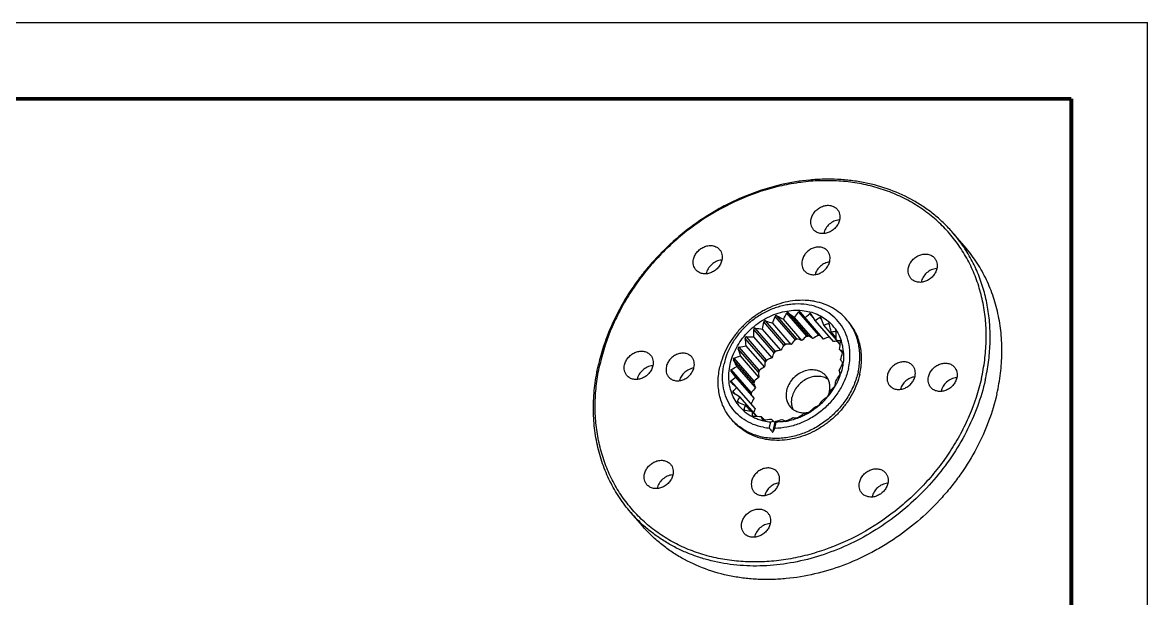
# Model space of a CAD drawing. Header units: millimetres. Extents: x 0 to 149, y 0 to 105.
# Drawn here: x 74.6 to 148.5, y 67.2 to 105 of the extents above; entities that cross this region are included whole.
import ezdxf

# ---------------------------------------------------------------- set-up
doc = ezdxf.new("R2010")
doc.units = ezdxf.units.MM
doc.header["$LTSCALE"] = 8.1675
doc.layers.get('0').update_dxf_attribs({"linetype": 'CONTINUOUS'})
doc.layers.add('02___PRT_ALL_AXES', color=7, linetype='CONTINUOUS')
doc.layers.add('7_ALL_FEATURES', color=7, linetype='CONTINUOUS')

msp = doc.modelspace()

# ---------------------------------------------------------------- linework, layer by layer
at = {"color": 7, "linetype": 'Continuous'}
for p in [(0, 105), (148.5, 0)]:
    msp.add_line(p, (148.5, 105), dxfattribs=at)
at = {"color": 7, "linetype": 'Continuous', "const_width": 0.25}
for points in [[(143.5, 100), (5, 100)], [(143.5, 5), (143.5, 100)]]:
    msp.add_lwpolyline(points, dxfattribs=at)
at = {"layer": '02___PRT_ALL_AXES', "color": 7, "linetype": 'Continuous'}
for p, q in [((136.4927, 90.3198), (135.7228, 91.2076)), ((115.3384, 71.976), (114.5685, 72.8638))]:
    msp.add_line(p, q, dxfattribs=at)
for centre, radius, start, end in [((128.3479, 91.0735), 0.9879, 93.990994, 95.761468), ((128.1936, 90.9515), 0.9768, 167.127806, 167.537705), ((120.6259, 88.4338), 0.9879, 93.990994, 95.761468), ((134.7366, 87.8783), 0.9879, 93.990994, 95.761468), ((120.4716, 88.3118), 0.9768, 167.127806, 167.537705), ((134.5823, 87.7563), 0.9768, 167.127806, 167.537705), ((116.0939, 81.5055), 0.9879, 93.990994, 95.761468), ((115.9396, 81.3835), 0.9768, 167.127806, 167.537705), ((136.0495, 80.7199), 0.9879, 93.990994, 95.761468), ((126.1778, 81.0827), 1.474, 347.125291, 350.188138), ((135.8952, 80.5978), 0.9768, 167.127806, 167.537705), ((125.9318, 80.9759), 1.5716, 279.963393, 280.168834), ((125.9275, 80.999), 1.5951, 280.173067, 283.211485), ((117.4068, 74.347), 0.9879, 93.990994, 95.761468), ((131.5175, 73.7915), 0.9879, 93.990994, 95.761468), ((117.2525, 74.225), 0.9768, 167.127806, 167.537705), ((131.3632, 73.6695), 0.9768, 167.127806, 167.537705), ((123.7955, 71.1518), 0.9879, 93.990994, 95.761468), ((123.6412, 71.0298), 0.9768, 167.127806, 167.537705)]:
    msp.add_arc(centre, radius, start, end, dxfattribs=at)
for points, start_tangent, end_tangent in [([(126.4188, 92.1177), (126.5168, 92.3788), (126.6827, 92.6155), (126.9031, 92.8086), (127.1598, 92.9423), (127.4319, 93.0056), (127.6973, 92.9934), (127.8205, 92.959), (127.9341, 92.9066), (128.0357, 92.8373), (128.1231, 92.7524)], (0.2227758, 0.9748697), (0.6549954, -0.7556329)), ([(128.1231, 92.7524), (128.2227, 92.6025), (128.2833, 92.4292), (128.3021, 92.2404), (128.2783, 92.0445)], (0.6549954, -0.7556329), (-0.2227758, -0.9748697)), ([(126.574, 91.4098), (126.4744, 91.5597), (126.4138, 91.7329), (126.395, 91.9218), (126.4188, 92.1177)], (-0.6549954, 0.7556329), (0.2227758, 0.9748697)), ([(128.2783, 92.0445), (128.1803, 91.7834), (128.0144, 91.5467), (127.7941, 91.3536), (127.5374, 91.2199), (127.2652, 91.1566), (126.9999, 91.1688), (126.8766, 91.2032), (126.763, 91.2556), (126.6615, 91.3249), (126.574, 91.4098)], (-0.2227758, -0.9748697), (-0.6549954, 0.7556329)), ([(128.2488, 92.0564), (127.9117, 91.9647), (127.6074, 91.768), (127.3741, 91.4912), (127.2414, 91.1691)], (-0.9949518, -0.1003541), (-0.2227758, -0.9748697)), ([(118.6968, 89.478), (118.7947, 89.7391), (118.9607, 89.9758), (119.181, 90.1689), (119.4377, 90.3026), (119.7099, 90.3659), (119.9752, 90.3536), (120.0985, 90.3193), (120.212, 90.2669), (120.3136, 90.1976), (120.4011, 90.1127)], (0.2227758, 0.9748697), (0.6549954, -0.7556329)), ([(127.4834, 90.0195), (127.3981, 90.1022), (127.299, 90.1699), (127.1882, 90.221), (127.068, 90.2545), (126.8091, 90.2664), (126.5436, 90.2047), (126.2931, 90.0743), (126.0782, 89.8859), (125.9163, 89.6549), (125.8207, 89.4002)], (-0.6549954, 0.7556329), (-0.2227758, -0.9748697)), ([(118.852, 88.7701), (118.7523, 88.92), (118.6918, 89.0932), (118.673, 89.2821), (118.6968, 89.478)], (-0.6549954, 0.7556329), (0.2227758, 0.9748697)), ([(120.5563, 89.4048), (120.4583, 89.1437), (120.2923, 88.907), (120.072, 88.7139), (119.8153, 88.5802), (119.5432, 88.5169), (119.2778, 88.5291), (119.1545, 88.5635), (119.041, 88.6159), (118.9394, 88.6852), (118.852, 88.7701)], (-0.2227758, -0.9748697), (-0.6549954, 0.7556329)), ([(120.5267, 89.4167), (120.1897, 89.325), (119.8853, 89.1283), (119.6521, 88.8515), (119.5193, 88.5294)], (-0.9949518, -0.1003541), (-0.2227758, -0.9748697)), ([(120.4011, 90.1127), (120.5007, 89.9628), (120.5613, 89.7895), (120.5801, 89.6007), (120.5563, 89.4048)], (0.6549954, -0.7556329), (-0.2227758, -0.9748697)), ([(125.8207, 89.4002), (125.7975, 89.2091), (125.8158, 89.0248), (125.8749, 88.8558), (125.9721, 88.7095)], (-0.2227758, -0.9748697), (0.6549954, -0.7556329)), ([(127.6348, 89.3288), (127.6581, 89.5199), (127.6397, 89.7042), (127.5806, 89.8731), (127.4834, 90.0195)], (0.2227758, 0.9748697), (-0.6549954, 0.7556329)), ([(132.8075, 88.9225), (132.9055, 89.1836), (133.0714, 89.4203), (133.2917, 89.6134), (133.5485, 89.747), (133.8206, 89.8104), (134.0859, 89.7981), (134.2092, 89.7638), (134.3228, 89.7114), (134.4243, 89.6421), (134.5118, 89.5572)], (0.2227758, 0.9748697), (0.6549954, -0.7556329)), ([(134.5118, 89.5572), (134.6114, 89.4072), (134.672, 89.234), (134.6908, 89.0452), (134.667, 88.8493)], (0.6549954, -0.7556329), (-0.2227758, -0.9748697)), ([(125.9721, 88.7095), (126.0574, 88.6268), (126.1565, 88.5591), (126.2673, 88.508), (126.3876, 88.4745), (126.6465, 88.4626), (126.912, 88.5243), (127.1624, 88.6547), (127.3774, 88.8431), (127.5393, 89.0741), (127.6348, 89.3288)], (0.6549954, -0.7556329), (0.2227758, 0.9748697)), ([(132.9627, 88.2145), (132.8631, 88.3645), (132.8025, 88.5377), (132.7837, 88.7266), (132.8075, 88.9225)], (-0.6549954, 0.7556329), (0.2227758, 0.9748697)), ([(134.667, 88.8493), (134.569, 88.5882), (134.4031, 88.3514), (134.1827, 88.1583), (133.926, 88.0247), (133.6539, 87.9614), (133.3886, 87.9736), (133.2653, 88.008), (133.1517, 88.0604), (133.0501, 88.1297), (132.9627, 88.2145)], (-0.2227758, -0.9748697), (-0.6549954, 0.7556329)), ([(134.6374, 88.8612), (134.3004, 88.7694), (133.9961, 88.5727), (133.7628, 88.296), (133.6301, 87.9739)], (-0.9949518, -0.1003541), (-0.2227758, -0.9748697)), ([(129.6077, 81.9417), (129.7239, 82.8978), (129.7039, 83.3654), (129.632, 83.8191), (129.509, 84.2537), (129.3362, 84.6644), (129.1157, 85.0466), (128.8498, 85.396)], (0.2227758, 0.9748697), (-0.6551483, 0.7555003)), ([(114.1648, 82.5497), (114.2628, 82.8107), (114.4287, 83.0475), (114.649, 83.2406), (114.9057, 83.3742), (115.1779, 83.4375), (115.4432, 83.4253), (115.5665, 83.391), (115.6801, 83.3386), (115.7816, 83.2692), (115.8691, 83.1844)], (0.2227758, 0.9748697), (0.6549954, -0.7556329)), ([(115.8691, 83.1844), (115.9687, 83.0344), (116.0293, 82.8612), (116.0481, 82.6723), (116.0243, 82.4765)], (0.6549954, -0.7556329), (-0.2227758, -0.9748697)), ([(118.5714, 83.0609), (118.4861, 83.1437), (118.387, 83.2113), (118.2762, 83.2624), (118.1559, 83.2959), (117.8971, 83.3079), (117.6316, 83.2461), (117.3811, 83.1157), (117.1662, 82.9273), (117.0043, 82.6964), (116.9087, 82.4416)], (-0.6549954, 0.7556329), (-0.2227758, -0.9748697)), ([(118.7228, 82.3702), (118.746, 82.5613), (118.7277, 82.7456), (118.6686, 82.9146), (118.5714, 83.0609)], (0.2227758, 0.9748697), (-0.6549954, 0.7556329)), ([(133.0846, 82.4895), (132.9993, 82.5723), (132.9002, 82.6399), (132.7894, 82.6911), (132.6691, 82.7246), (132.4102, 82.7365), (132.1447, 82.6747), (131.8943, 82.5443), (131.6793, 82.356), (131.5174, 82.125), (131.4218, 81.8703)], (-0.6549954, 0.7556329), (-0.2227758, -0.9748697)), ([(114.32, 81.8417), (114.2204, 81.9917), (114.1598, 82.1649), (114.141, 82.3538), (114.1648, 82.5497)], (-0.6549954, 0.7556329), (0.2227758, 0.9748697)), ([(116.0243, 82.4765), (115.9263, 82.2154), (115.7604, 81.9786), (115.54, 81.7855), (115.2833, 81.6519), (115.0112, 81.5886), (114.7458, 81.6008), (114.6226, 81.6351), (114.509, 81.6875), (114.4074, 81.7569), (114.32, 81.8417)], (-0.2227758, -0.9748697), (-0.6549954, 0.7556329)), ([(115.9947, 82.4884), (115.6577, 82.3966), (115.3534, 82.1999), (115.1201, 81.9231), (114.9874, 81.6011)], (-0.9949518, -0.1003541), (-0.2227758, -0.9748697)), ([(116.9087, 82.4416), (116.8855, 82.2505), (116.9038, 82.0663), (116.9629, 81.8973), (117.0601, 81.751)], (-0.2227758, -0.9748697), (0.6549954, -0.7556329)), ([(117.0601, 81.751), (117.1454, 81.6682), (117.2445, 81.6005), (117.3553, 81.5494), (117.4756, 81.5159), (117.7344, 81.504), (117.9999, 81.5658), (118.2504, 81.6961), (118.4653, 81.8845), (118.6272, 82.1155), (118.7228, 82.3702)], (0.6549954, -0.7556329), (0.2227758, 0.9748697)), ([(127.3797, 81.8253), (127.2474, 81.9535), (127.0938, 82.0583), (126.922, 82.1374), (126.7356, 82.1893), (126.5384, 82.2128), (126.3344, 82.2076), (125.923, 82.1118), (125.5349, 81.9097), (125.2018, 81.6177), (124.951, 81.2597), (124.8028, 80.865)], (-0.6552272, 0.7554319), (-0.2227758, -0.9748697)), ([(133.236, 81.7989), (133.2592, 81.99), (133.2409, 82.1742), (133.1818, 82.3432), (133.0846, 82.4895)], (0.2227758, 0.9748697), (-0.6549954, 0.7556329)), ([(134.1204, 81.764), (134.2184, 82.0251), (134.3843, 82.2619), (134.6046, 82.455), (134.8613, 82.5886), (135.1335, 82.6519), (135.3988, 82.6397), (135.5221, 82.6053), (135.6357, 82.5529), (135.7372, 82.4836), (135.8247, 82.3988)], (0.2227758, 0.9748697), (0.6549954, -0.7556329)), ([(135.8247, 82.3988), (135.9243, 82.2488), (135.9849, 82.0756), (136.0037, 81.8867), (135.9799, 81.6908)], (0.6549954, -0.7556329), (-0.2227758, -0.9748697)), ([(129.6077, 81.9417), (129.4133, 81.2966), (129.1298, 80.6683), (128.7631, 80.0699), (128.3206, 79.5135), (127.8114, 79.0107), (127.246, 78.5717), (126.636, 78.2055), (125.994, 77.9196), (125.333, 77.7199), (124.6666, 77.6106), (124.0086, 77.5938), (123.6869, 77.6203), (123.3724, 77.6699), (122.7711, 77.8374), (122.217, 78.0927), (121.9613, 78.2518), (121.7215, 78.4308), (121.2948, 78.8445)], (-0.2227758, -0.9748697), (-0.6551483, 0.7555003)), ([(127.6303, 80.8315), (127.6503, 81.1077), (127.6139, 81.372), (127.5749, 81.4966), (127.5225, 81.6144), (127.3797, 81.8253)], (0.17027, 0.9853974), (-0.6552272, 0.7554319)), ([(131.4218, 81.8703), (131.3986, 81.6792), (131.417, 81.4949), (131.4761, 81.3259), (131.5732, 81.1796)], (-0.2227758, -0.9748697), (0.6549954, -0.7556329)), ([(131.5732, 81.1796), (131.6586, 81.0968), (131.7577, 81.0292), (131.8685, 80.9781), (131.9887, 80.9446), (132.2476, 80.9326), (132.5131, 80.9944), (132.7636, 81.1248), (132.9785, 81.3132), (133.1404, 81.5441), (133.236, 81.7989)], (0.6549954, -0.7556329), (0.2227758, 0.9748697)), ([(134.2756, 81.0561), (134.1759, 81.2061), (134.1154, 81.3793), (134.0966, 81.5682), (134.1204, 81.764)], (-0.6549954, 0.7556329), (0.2227758, 0.9748697)), ([(135.9799, 81.6908), (135.8819, 81.4297), (135.716, 81.193), (135.4956, 80.9999), (135.2389, 80.8663), (134.9668, 80.803), (134.7014, 80.8152), (134.5782, 80.8495), (134.4646, 80.9019), (134.363, 80.9713), (134.2756, 81.0561)], (-0.2227758, -0.9748697), (-0.6549954, 0.7556329)), ([(135.9503, 81.7028), (135.6133, 81.611), (135.3089, 81.4143), (135.0757, 81.1375), (134.9429, 80.8154)], (-0.9949518, -0.1003541), (-0.2227758, -0.9748697)), ([(124.8028, 80.865), (124.7668, 80.5686), (124.7953, 80.2829), (124.8335, 80.1482), (124.8871, 80.0208), (124.9555, 79.9023), (125.0379, 79.794)], (-0.2227758, -0.9748697), (0.6552277, -0.7554315)), ([(127.5547, 80.5548), (127.5724, 80.6044), (127.6148, 80.7543)], (0.3509416, 0.9363973), (0.2227758, 0.9748697)), ([(125.0379, 79.794), (125.2672, 79.5953), (125.5486, 79.4639), (125.8667, 79.4071), (126.2037, 79.428)], (0.6552277, -0.7554315), (0.9849186, 0.1730185)), ([(115.4777, 75.3912), (115.5757, 75.6523), (115.7416, 75.889), (115.9619, 76.0821), (116.2186, 76.2158), (116.4908, 76.2791), (116.7561, 76.2669), (116.8794, 76.2325), (116.993, 76.1801), (117.0945, 76.1108), (117.182, 76.0259)], (0.2227758, 0.9748697), (0.6549954, -0.7556329)), ([(115.6329, 74.6833), (115.5332, 74.8333), (115.4727, 75.0065), (115.4539, 75.1953), (115.4777, 75.3912)], (-0.6549954, 0.7556329), (0.2227758, 0.9748697)), ([(117.182, 76.0259), (117.2816, 75.876), (117.3422, 75.7028), (117.361, 75.5139), (117.3372, 75.318)], (0.6549954, -0.7556329), (-0.2227758, -0.9748697)), ([(124.1725, 75.5309), (124.0872, 75.6137), (123.9881, 75.6814), (123.8773, 75.7325), (123.7571, 75.766), (123.4982, 75.7779), (123.2327, 75.7162), (122.9822, 75.5858), (122.7673, 75.3974), (122.6054, 75.1664), (122.5098, 74.9117)], (-0.6549954, 0.7556329), (-0.2227758, -0.9748697)), ([(124.324, 74.8403), (124.3472, 75.0314), (124.3288, 75.2157), (124.2697, 75.3846), (124.1725, 75.5309)], (0.2227758, 0.9748697), (-0.6549954, 0.7556329)), ([(129.5884, 74.8357), (129.6864, 75.0968), (129.8523, 75.3335), (130.0726, 75.5266), (130.3294, 75.6603), (130.6015, 75.7236), (130.8668, 75.7114), (130.9901, 75.677), (131.1037, 75.6246), (131.2053, 75.5553), (131.2927, 75.4704)], (0.2227758, 0.9748697), (0.6549954, -0.7556329)), ([(131.2927, 75.4704), (131.3923, 75.3205), (131.4529, 75.1473), (131.4717, 74.9584), (131.4479, 74.7625)], (0.6549954, -0.7556329), (-0.2227758, -0.9748697)), ([(117.3372, 75.318), (117.2392, 75.0569), (117.0733, 74.8202), (116.8529, 74.6271), (116.5962, 74.4934), (116.3241, 74.4301), (116.0587, 74.4424), (115.9355, 74.4767), (115.8219, 74.5291), (115.7203, 74.5984), (115.6329, 74.6833)], (-0.2227758, -0.9748697), (-0.6549954, 0.7556329)), ([(117.3076, 75.33), (116.9706, 75.2382), (116.6662, 75.0415), (116.433, 74.7647), (116.3002, 74.4426)], (-0.9949518, -0.1003541), (-0.2227758, -0.9748697)), ([(122.5098, 74.9117), (122.4866, 74.7206), (122.5049, 74.5363), (122.564, 74.3673), (122.6612, 74.221)], (-0.2227758, -0.9748697), (0.6549954, -0.7556329)), ([(122.6612, 74.221), (122.7465, 74.1382), (122.8456, 74.0706), (122.9564, 74.0195), (123.0767, 73.986), (123.3356, 73.9741), (123.6011, 74.0358), (123.8515, 74.1662), (124.0665, 74.3546), (124.2284, 74.5856), (124.324, 74.8403)], (0.6549954, -0.7556329), (0.2227758, 0.9748697)), ([(129.7436, 74.1278), (129.644, 74.2777), (129.5834, 74.451), (129.5646, 74.6398), (129.5884, 74.8357)], (-0.6549954, 0.7556329), (0.2227758, 0.9748697)), ([(131.4479, 74.7625), (131.3499, 74.5014), (131.184, 74.2647), (130.9637, 74.0716), (130.7069, 73.9379), (130.4348, 73.8746), (130.1695, 73.8868), (130.0462, 73.9212), (129.9326, 73.9736), (129.8311, 74.0429), (129.7436, 74.1278)], (-0.2227758, -0.9748697), (-0.6549954, 0.7556329)), ([(131.4184, 74.7744), (131.0813, 74.6827), (130.777, 74.486), (130.5437, 74.2092), (130.411, 73.8871)], (-0.9949518, -0.1003541), (-0.2227758, -0.9748697)), ([(121.8663, 72.196), (121.9643, 72.4571), (122.1303, 72.6938), (122.3506, 72.8869), (122.6073, 73.0206), (122.8794, 73.0839), (123.1448, 73.0717), (123.2681, 73.0373), (123.3816, 72.9849), (123.4832, 72.9156), (123.5706, 72.8307)], (0.2227758, 0.9748697), (0.6549954, -0.7556329)), ([(123.5706, 72.8307), (123.6703, 72.6808), (123.7308, 72.5075), (123.7496, 72.3187), (123.7258, 72.1228)], (0.6549954, -0.7556329), (-0.2227758, -0.9748697)), ([(122.0215, 71.4881), (121.9219, 71.638), (121.8613, 71.8112), (121.8425, 72.0001), (121.8663, 72.196)], (-0.6549954, 0.7556329), (0.2227758, 0.9748697)), ([(123.7258, 72.1228), (123.6279, 71.8617), (123.4619, 71.625), (123.2416, 71.4319), (122.9849, 71.2982), (122.7127, 71.2349), (122.4474, 71.2471), (122.3241, 71.2815), (122.2106, 71.3339), (122.109, 71.4032), (122.0215, 71.4881)], (-0.2227758, -0.9748697), (-0.6549954, 0.7556329)), ([(123.6963, 72.1347), (123.3592, 72.043), (123.0549, 71.8463), (122.8217, 71.5695), (122.6889, 71.2474)], (-0.9949518, -0.1003541), (-0.2227758, -0.9748697))]:
    msp.add_spline(points, degree=3, dxfattribs=dict(at, start_tangent=start_tangent, end_tangent=end_tangent))
at = {"layer": '7_ALL_FEATURES', "color": 9, "linetype": 'Continuous'}
for p, q in [((125.3595, 84.2055), (124.0461, 85.7202)), ((125.4769, 84.2487), (124.1634, 85.7634)), ((126.1237, 84.4203), (124.8102, 85.935)), ((126.2433, 84.44), (124.9298, 85.9547)), ((125.5745, 85.996), (126.888, 84.4813)), ((125.6911, 85.9914), (127.0046, 84.4767)), ((126.6265, 85.5306), (126.3057, 85.9005)), ((124.0619, 83.442), (122.7484, 84.9567)), ((124.629, 83.8464), (123.3156, 85.3611)), ((124.739, 83.9111), (123.4255, 85.4258)), ((127.1113, 85.4919), (126.9717, 85.6528)), ((127.6275, 85.1669), (127.5435, 85.2637)), ((123.3938, 82.7633), (122.0803, 84.278)), ((123.4751, 82.8618), (122.1616, 84.3765)), ((123.9641, 83.3585), (122.6506, 84.8732)), ((128.0502, 84.6877), (127.9961, 84.7501)), ((122.943, 82.0867), (121.6295, 83.6015)), ((123.0043, 82.196), (121.6908, 83.7107)), ((128.3402, 84.0992), (128.3097, 84.1345)), ((122.6314, 81.3584), (121.3179, 82.8731)), ((122.67, 81.4737), (121.3566, 82.9884)), ((128.476, 83.4375), (128.4705, 83.4438)), ((122.4727, 80.6101), (121.1592, 82.1248)), ((122.487, 80.7263), (121.1735, 82.2411)), ((121.5101, 81.0856), (121.1496, 81.5014)), ((121.4338, 80.6312), (121.2859, 80.8017)), ((121.6638, 80.0718), (121.5764, 80.1726)), ((122.065, 79.5765), (122.0086, 79.6416)), ((122.5958, 79.1944), (122.5633, 79.2318)), ((123.2228, 78.9541), (123.2166, 78.9612))]:
    msp.add_line(p, q, dxfattribs=at)
at = {"layer": '7_ALL_FEATURES', "color": 7, "linetype": 'Continuous'}
for p, q in [((125.6911, 85.9914), (126.0196, 85.6288)), ((126.4142, 85.8718), (126.4017, 85.8889)), ((125.0971, 83.8888), (123.8923, 85.2781)), ((125.8032, 84.1484), (124.5984, 85.5378)), ((126.5228, 84.267), (125.318, 85.6564)), ((127.2244, 84.2394), (126.0196, 85.6288)), ((127.8774, 84.0668), (126.6726, 85.4561)), ((127.0675, 85.6013), (127.0456, 85.6381)), ((128.0718, 84.1965), (127.2485, 85.146)), ((123.847, 82.9974), (122.6422, 84.3867)), ((124.4354, 83.4994), (123.2306, 84.8888)), ((127.0046, 84.4767), (127.0239, 84.4559)), ((127.0239, 84.4559), (127.2244, 84.2394)), ((128.0681, 84.3129), (127.7221, 84.712)), ((123.3576, 82.4046), (122.1528, 83.794)), ((128.3268, 83.8797), (128.0726, 84.173)), ((128.0783, 84.1022), (128.0847, 84.1033)), ((128.0847, 84.1033), (128.1266, 84.1107)), ((128.4784, 83.3293), (128.2848, 83.5525)), ((128.3282, 84.1237), (128.3097, 84.1345)), ((122.9885, 81.7469), (121.7837, 83.1363)), ((128.477, 83.4384), (128.4705, 83.4438)), ((121.4653, 81.7431), (121.1592, 82.1248)), ((122.756, 81.0532), (121.5512, 82.4426)), ((121.1469, 81.4027), (121.1603, 81.3892)), ((122.6701, 80.3537), (121.4653, 81.7431)), ((121.2895, 80.7245), (121.3211, 80.6986)), ((122.7347, 79.6791), (121.5299, 81.0684)), ((122.6701, 80.3537), (122.4727, 80.6101)), ((122.8477, 79.1731), (121.7421, 80.448)), ((122.4497, 79.4973), (122.0927, 79.909)), ((122.5633, 79.2318), (122.5717, 79.2105)), ((122.8273, 79.1738), (122.5662, 79.475)), ((122.6417, 79.4106), (122.6536, 79.445)), ((123.3418, 78.9345), (123.1421, 79.1648)), ((123.2166, 78.9612), (123.2215, 78.9529)), ((123.6674, 78.3947), (123.7606, 78.8027)), ((124.0301, 78.7756), (123.8798, 78.1179)), ((123.931, 78.8507), (123.9531, 78.8262)), ((124.0302, 78.3805), (124.1234, 78.7884)), ((124.0697, 78.8216), (124.084, 78.8447)), ((124.8311, 78.8604), (124.8245, 78.8592))]:
    msp.add_line(p, q, dxfattribs=at)
for centre, radius, start, end in [((128.433, 84.888), 9.6478, 33.959925, 40.922248), ((109.9954, 90.3583), 14.7964, 339.91971, 341.732174), ((142.2508, 120.1116), 38.8195, 242.2292, 242.952436), ((113.4796, 91.7212), 12.7226, 330.920689, 332.947856), ((169.8815, 144.0572), 73.4613, 232.272216, 232.654058), ((116.7755, 92.3771), 10.8693, 321.806879, 324.050385), ((119.8536, 92.4068), 9.163, 312.293108, 314.760517), ((47.3944, 36.4631), 93.1952, 31.71561, 32.016527), ((126.0679, 106.7901), 22.0843, 261.355041, 262.618461), ((106.2466, 88.1871), 17.3013, 349.010008, 350.599192), ((132.1224, 112.1116), 28.0672, 251.94938, 252.948827), ((122.6387, 91.9169), 7.6167, 301.979989, 304.673024), ((87.6761, 69.6717), 42.4904, 21.357447, 22.018104), ((125.0592, 91.0652), 6.311, 290.298024, 293.181898), ((98.1676, 78.8107), 30.1378, 11.291929, 12.22318), ((125.7319, 83.2848), 2.7887, 32.12119, 45.023599), ((96.3095, 80.1718), 26.0958, 7.978455, 9.053127), ((122.0124, 102.7322), 18.3563, 270.465765, 271.96616), ((101.9437, 84.9884), 20.7072, 358.334966, 359.681286), ((127.0405, 79.9772), 4.5195, 110.063412, 111.636812), ((104.0933, 14.0554), 73.3781, 72.79069, 73.057242), ((127.0261, 80.0164), 4.4778, 109.529729, 110.061843), ((163.5081, 40.0275), 58.0372, 130.101664, 130.516524), ((126.9471, 80.299), 4.184, 101.24839, 102.114413), ((126.9367, 80.3515), 4.1305, 99.590449, 101.25012), ((62.7095, -18.5587), 121.0177, 58.176388, 58.332016), ((126.9294, 80.3938), 4.0876, 99.290559, 99.588085), ((157.0251, 32.6846), 59.9261, 120.192356, 120.597189), ((126.902, 80.7591), 3.7208, 89.170635, 90.168653), ((126.9025, 80.7994), 3.6804, 88.395362, 89.170244), ((148.9823, 26.1766), 62.0056, 110.167206, 110.542523), ((127.1135, 90.0922), 5.4146, 276.453377, 279.381473), ((104.8351, 83.5482), 23.2459, 1.540098, 2.74263), ((125.71, 83.2705), 2.8149, 30.549689, 32.130082), ((86.2907, 71.6249), 37.3131, 17.969411, 18.721871), ((119.1485, 99.1496), 15.6468, 279.351091, 281.069938), ((132.814, 27.778), 56.3478, 98.551233, 98.935514), ((171.9866, 57.1907), 54.3439, 150.626633, 151.045538), ((127.17, 79.712), 4.8151, 121.544517, 122.732153), ((127.1542, 79.7379), 4.7847, 120.02045, 121.544993), ((121.1735, 23.7786), 60.2381, 86.265356, 86.606641), ((127.139, 79.7641), 4.7545, 119.292515, 120.019672), ((167.9599, 48.6467), 55.4907, 140.147956, 140.572656), ((127.0584, 79.9318), 4.5683, 111.635888, 112.745882), ((138.8304, 22.6295), 62.406, 99.921157, 100.108378), ((129.0498, 89.4476), 5.3644, 259.503992, 262.069278), ((109.334, 86.1756), 19.1314, 352.119643, 353.565012), ((132.7404, 90.9513), 8.6368, 238.943336, 240.370827), ((125.5381, 83.1956), 3.0029, 16.560086, 18.333527), ((125.4721, 83.1763), 3.0716, 11.071591, 16.552948), ((125.3492, 83.1514), 3.197, 5.233094, 11.087616), ((64.5425, 51.8294), 64.7083, 28.235421, 28.668955), ((117.1773, 95.7462), 13.4249, 288.138165, 290.067513), ((180.9537, 76.7736), 57.8707, 174.059191, 174.416164), ((127.1366, 79.7218), 4.7854, 140.904138, 141.914896), ((127.1527, 79.7088), 4.8061, 139.372555, 140.903863), ((142.8424, 30.2976), 56.0187, 109.821482, 110.226323), ((127.1635, 79.6995), 4.8205, 138.429592, 139.372939), ((175.7601, 66.3643), 54.5126, 161.835421, 162.234474), ((127.2158, 79.6488), 4.8933, 131.219684, 132.362318), ((127.2132, 79.6517), 4.8894, 129.710247, 131.219857), ((127.207, 79.6591), 4.8798, 128.840387, 129.710125), ((112.8204, 87.6352), 16.2414, 342.967466, 344.634822), ((104.7315, 65.7279), 29.1878, 35.574773, 35.985064), ((125.2243, 83.138), 3.3226, 3.432192, 5.265655), ((125.6351, 79.5218), 13.5285, 166.687906, 167.127682), ((125.5005, 79.6547), 13.2794, 167.127775, 167.534049), ((115.9718, 92.4427), 11.4512, 297.016452, 299.158674), ((126.913, 79.87), 4.5169, 150.84227, 151.656884), ((191.7353, 91.1365), 69.385, 187.494336, 187.777432), ((126.9452, 79.8519), 4.5538, 149.252576, 150.841283), ((152.2398, 33.0741), 57.1636, 120.348362, 120.759534), ((126.9746, 79.8345), 4.588, 148.331499, 149.253482), ((115.7462, 88.2943), 13.9316, 333.960088, 335.838867), ((122.1033, 80.6716), 6.3419, 11.721494, 13.744317), ((124.8233, 83.1519), 3.7246, 351.287597, 353.089153), ((124.829, 83.1355), 4.7891, 347.12715, 348.250196), ((115.4501, 89.2728), 9.6374, 306.255878, 308.620376), ((186.2062, 155.9606), 98.9538, 228.902992, 229.186375), ((224.2809, 122.6819), 109.7281, 202.123195, 202.295301), ((126.567, 80.0216), 4.1386, 161.275528, 161.843667), ((126.6115, 80.0063), 4.1857, 159.594259, 161.272679), ((160.5157, 37.6906), 57.8727, 130.424346, 130.839803), ((122.8281, 81.9668), 5.2252, 351.911253, 354.705006), ((124.1274, 83.37), 4.4573, 331.12911, 334.163242), ((118.2847, 88.331), 11.9106, 324.91348, 327.003727), ((124.2872, 83.2953), 4.281, 334.131384, 340.046992), ((124.3922, 83.2564), 4.169, 340.057665, 341.735869), ((115.5158, 86.3259), 7.9882, 316.246701, 318.840137), ((144.3227, 118.8673), 44.5636, 238.925627, 239.5555), ((126.1895, 80.1129), 3.7498, 170.626549, 172.430507), ((168.7502, 42.9283), 59.7409, 140.344438, 140.750475), ((123.8374, 83.5575), 4.8033, 319.525027, 321.056667), ((122.3066, 82.8626), 5.7292, 336.248179, 339.187824), ((123.8807, 83.5232), 4.748, 321.050231, 324.473862), ((120.4773, 87.8697), 10.0608, 315.57155, 317.881522), ((123.983, 83.4518), 4.6233, 324.457385, 329.542985), ((124.05, 83.412), 4.5454, 329.547494, 331.136984), ((123.8254, 81.6315), 2.7877, 215.70967, 228.130917), ((116.0237, 83.7005), 6.5787, 327.570797, 330.370546), ((132.8835, 109.0018), 31.0296, 248.74509, 249.6497), ((116.7415, 81.4448), 5.5672, 341.100475, 343.986281), ((176.5488, 49.7168), 61.9801, 150.376237, 150.765857), ((123.7352, 86.0053), 6.8897, 294.424789, 297.180389), ((123.7875, 83.601), 4.8693, 305.827002, 308.629812), ((123.7842, 83.6051), 4.8746, 308.630136, 309.737171), ((123.7765, 83.6143), 4.8866, 309.73722, 315.102614), ((121.4858, 84.016), 6.8294, 323.564103, 326.375645), ((122.3043, 87.0398), 8.3675, 305.577632, 308.11617), ((123.8153, 83.5765), 4.8324, 315.096891, 319.523841), ((123.8311, 81.6376), 2.7961, 228.127788, 228.642828), ((123.8362, 81.6435), 2.8038, 228.643414, 230.010685), ((123.89, 81.7136), 2.8922, 230.086208, 242.320217), ((126.7101, 101.7488), 22.656, 258.226418, 259.461011), ((123.931, 81.789), 2.978, 242.295529, 244.054893), ((117.2231, 79.4163), 5.3435, 358.021009, 0.628681), ((123.9687, 81.8698), 3.0671, 244.082968, 249.936172), ((181.9256, 59.0268), 62.6903, 160.765618, 160.992046), ((123.4943, 97.7606), 18.5991, 267.426104, 268.914889), ((115.7751, 76.3543), 7.8849, 19.306992, 20.882332), ((120.0883, 89.531), 11.6384, 293.992097, 296.142764), ((125.6247, 84.3481), 5.2807, 265.564519, 268.292916), ((123.9763, 83.2115), 4.4349, 286.663182, 289.765118), ((123.9598, 83.258), 4.4843, 289.762587, 290.46016), ((123.9496, 83.2852), 4.5134, 290.460596, 291.41245), ((120.1972, 87.3855), 9.8723, 303.074001, 305.445126), ((123.9044, 83.3957), 4.6328, 291.434032, 296.424098), ((124.7842, 84.99), 5.7607, 281.394661, 284.280558), ((123.8624, 83.4804), 4.7272, 296.422801, 299.667088), ((123.8508, 83.501), 4.7509, 299.66572, 299.927165), ((123.8381, 83.5228), 4.7761, 299.928249, 301.448257), ((120.7127, 85.5304), 8.2518, 312.761634, 315.359683), ((123.8026, 83.5798), 4.8433, 301.45554, 305.828682), ((124.011, 81.9887), 3.1933, 249.955057, 255.452804), ((124.0362, 82.0838), 3.2917, 255.444153, 257.269503), ((123.9929, 82.2495), 3.8685, 259.38871, 265.172299), ((124.068, 82.2407), 3.4518, 257.327659, 264.890196), ((121.5726, 94.6259), 15.7909, 276.37188, 278.090983), ((138.6227, 89.651), 18.7181, 216.967297, 218.03542), ((120.5055, 90.6733), 12.3089, 285.334401, 286.158374), ((160.6638, 114.2615), 51.0218, 223.729909, 223.950176), ((91.514, 96.8331), 37.3872, 329.961834, 330.425526), ((120.5289, 91.8543), 13.4866, 285.283978, 287.109873), ((125.9026, 80.0756), 2.196, 214.092406, 215.885362), ((127.1847, 85.0509), 6.6535, 246.172159, 248.081626), ((124.054, 82.9029), 4.1165, 279.085438, 280.788896), ((124.0197, 83.0655), 4.2826, 280.921029, 286.666601), ((121.855, 79.1839), 9.6456, 220.937214, 227.89414)]:
    msp.add_arc(centre, radius, start, end, dxfattribs=at)
for major_axis, ratio, start_param, end_param in [((0.1228, -0.059), 0.6726778, -2.117392, -1.4192603), ((0.0466, 0.0971), 0.352753, -2.5697673, -1.8716356)]:
    msp.add_ellipse((124.0508, 78.8661), major_axis=major_axis, ratio=ratio, start_param=start_param, end_param=end_param, dxfattribs=at)
for points, start_tangent, end_tangent in [([(135.7228, 91.2076), (135.1532, 91.8099), (134.5326, 92.3624), (133.864, 92.8622), (133.151, 93.3068), (131.6063, 94.0214), (129.9299, 94.4917), (129.0529, 94.6321), (128.156, 94.7082), (127.2437, 94.7196), (126.3207, 94.6663), (124.4615, 94.3671), (122.6163, 93.8165), (120.8225, 93.0258), (119.9565, 92.5452), (119.1169, 92.0111), (117.5342, 90.793), (116.1066, 89.3965), (115.4602, 88.6401), (114.8633, 87.85), (113.8295, 86.185), (113.0263, 84.4354), (112.4702, 82.6368)], (-0.6551247, 0.7555208), (-0.2302519, -0.9731311)), ([(137.5899, 81.6274), (137.8095, 82.8545), (137.9065, 84.0749), (137.8799, 85.2762), (137.7299, 86.4471), (137.458, 87.5764), (137.0668, 88.6531), (136.5602, 89.6669), (135.9428, 90.608), (135.2209, 91.4674), (134.4011, 92.2368), (133.4915, 92.9087), (132.5009, 93.4768), (131.4387, 93.9354), (130.3152, 94.2803), (129.1412, 94.5081), (127.928, 94.6166), (126.6873, 94.6047), (125.431, 94.4726), (124.1713, 94.2215), (122.9203, 93.8539), (120.4923, 92.7843), (118.2403, 91.3049), (117.2077, 90.4288), (116.2508, 89.4726), (115.3789, 88.4456), (114.6004, 87.3577), (113.9227, 86.2193), (113.3524, 85.0416), (112.5547, 82.613)], (0.2227758, 0.9748697), (-0.2227758, -0.9748697)), ([(137.8447, 81.5358), (138.0593, 82.7189), (138.1617, 83.8966), (138.1508, 85.0578), (138.0267, 86.1927), (137.7906, 87.2915), (137.4444, 88.3446), (136.9913, 89.3428), (136.4351, 90.2773)], (0.2227758, 0.9748697), (-0.5586497, 0.8294037)), ([(138.6145, 80.6479), (138.8496, 81.991), (138.9398, 83.3249), (138.8839, 84.6342), (138.6826, 85.9045), (138.3382, 87.1214), (137.8546, 88.2714), (137.2371, 89.3415), (136.4927, 90.3198)], (0.2227758, 0.9748697), (-0.6551247, 0.7555208)), ([(127.6188, 89.2903), (127.3091, 89.2), (127.0288, 89.0189), (126.8094, 88.7674), (126.6756, 88.4737)], (-0.9916949, -0.1286124), (-0.2698091, -0.9629138)), ([(128.7399, 85.5227), (128.3132, 85.9365), (127.8177, 86.2745), (127.2637, 86.5299), (126.6624, 86.6974), (126.3478, 86.747), (126.0262, 86.7735), (125.3681, 86.7567), (124.7018, 86.6474), (124.0408, 86.4477), (123.3987, 86.1619), (122.7887, 85.7957), (122.2233, 85.3567), (121.7141, 84.8538), (121.2716, 84.2974), (120.9049, 83.699), (120.6214, 83.0707), (120.427, 82.4256)], (-0.6551149, 0.7555293), (-0.2227758, -0.9748697)), ([(128.9639, 83.3276), (128.8735, 84.0285), (128.6501, 84.6786), (128.301, 85.2565), (127.8375, 85.7436), (127.2746, 86.1239), (126.9615, 86.2701), (126.6307, 86.3852), (125.9267, 86.519), (125.1854, 86.5208), (124.8083, 86.4722), (124.4309, 86.3908), (123.6877, 86.133), (122.9799, 85.7559), (122.3306, 85.2717), (121.7608, 84.6961), (121.2891, 84.0478), (120.9306, 83.3479), (120.6972, 82.6192)], (-0.0314086, 0.9995066), (-0.2227758, -0.9748697)), ([(121.5618, 80.0044), (121.3015, 80.4467), (121.1217, 80.9357), (121.0265, 81.4598), (121.0182, 82.007), (121.0968, 82.5648), (121.2607, 83.12), (121.5061, 83.6599), (121.8271, 84.1721), (122.2165, 84.6445), (122.6651, 85.0664), (123.1627, 85.428), (123.6977, 85.7208), (124.2577, 85.9381), (124.8298, 86.0749), (125.4007, 86.128), (125.9572, 86.0962)], (-0.5836093, 0.8120346), (0.9908642, -0.1348632)), ([(124.1634, 85.7634), (124.1283, 85.7749), (124.0921, 85.7712), (124.0631, 85.7509), (124.0461, 85.7202)], (-0.8849615, 0.4656642), (-0.3143654, -0.9493021)), ([(124.9298, 85.9547), (124.8974, 85.9723), (124.8619, 85.9754), (124.8309, 85.9613), (124.8102, 85.935)], (-0.7909756, 0.6118477), (-0.4557029, -0.8901319)), ([(125.6911, 85.9914), (125.6627, 86.0146), (125.6293, 86.0245), (125.5979, 86.0171), (125.5745, 85.996)], (-0.671119, 0.7413496), (-0.5879242, -0.8089161)), ([(125.9572, 86.0962), (126.4538, 85.9901), (126.9164, 85.8123), (127.3357, 85.5664), (127.703, 85.2575)], (0.9908642, -0.1348632), (0.7074732, -0.7067402)), ([(126.3886, 85.9017), (126.3667, 85.9145), (126.344, 85.9182), (126.323, 85.9129), (126.3057, 85.9005)], (-0.777044, 0.6294463), (-0.7108039, -0.7033902)), ([(126.4017, 85.8889), (126.3886, 85.9017)], (-0.6558973, 0.7548501), (-0.777044, 0.6294463)), ([(122.7484, 84.9567), (122.7117, 84.9557), (122.6786, 84.9394), (122.6573, 84.9093), (122.6506, 84.8732)], (-0.9886755, 0.1500695), (-0.006334, -0.9999799)), ([(123.4255, 85.4258), (123.3889, 85.431), (123.3536, 85.4207), (123.3278, 85.395), (123.3156, 85.3611)], (-0.950845, 0.3096672), (-0.1642035, -0.9864265)), ([(127.0456, 85.6381), (127.0276, 85.6538), (127.0078, 85.6615), (126.9886, 85.6607), (126.9717, 85.6528)], (-0.6573583, 0.7535782), (-0.8229955, -0.5680478)), ([(127.5965, 85.2481), (127.5699, 85.2659), (127.5563, 85.267), (127.5435, 85.2637)], (-0.6542707, 0.7562604), (-0.9196144, -0.3928223)), ([(127.6222, 85.1915), (127.6181, 85.2072), (127.5965, 85.2481)], (-0.2115371, 0.97737), (-0.6542707, 0.7562604)), ([(129.5177, 82.1602), (129.6142, 83.0924), (129.588, 83.5473), (129.5124, 83.9883), (129.3883, 84.4108), (129.2168, 84.8102), (128.9999, 85.1821), (128.7399, 85.5227)], (0.2036255, 0.9790488), (-0.6551149, 0.7555293)), ([(122.1616, 84.3765), (122.1261, 84.3697), (122.0966, 84.3483), (122.0809, 84.315), (122.0803, 84.278)], (-0.9999646, -0.0084085), (0.1567214, -0.9876429)), ([(125.4769, 84.2487), (125.4155, 84.245), (125.3849, 84.2288), (125.3595, 84.2055)], (-0.9565865, 0.2914484), (-0.6406731, -0.7678138)), ([(126.2433, 84.44), (126.2167, 84.4495), (126.1853, 84.4493), (126.1529, 84.439), (126.1237, 84.4203)], (-0.8510945, 0.5250126), (-0.7648261, -0.6442367)), ([(126.9527, 84.4984), (126.9365, 84.4977), (126.888, 84.4813)], (-0.999226, 0.0393378), (-0.8642825, -0.5030067)), ([(127.0046, 84.4767), (126.9821, 84.4921), (126.9527, 84.4984)], (-0.6797003, 0.7334899), (-0.999226, 0.0393378)), ([(128.0304, 84.7358), (128.0135, 84.7483), (127.9961, 84.7501)], (-0.6569549, 0.7539299), (-0.9867275, -0.1623849)), ([(128.0544, 84.6605), (128.0475, 84.7025), (128.0304, 84.7358)], (-0.0476153, 0.9988657), (-0.6569549, 0.7539299)), ([(128.1341, 84.7013), (128.2085, 84.5672), (128.3886, 84.1401)], (0.5082968, -0.861182), (0.3145799, -0.949231)), ([(121.6908, 83.7107), (121.6578, 83.6987), (121.6331, 83.6731), (121.6237, 83.6379), (121.6295, 83.6015)], (-0.9866614, -0.1627861), (0.3206727, -0.9471901)), ([(124.739, 83.9111), (124.677, 83.8946), (124.6495, 83.8732), (124.629, 83.8464)], (-0.9982441, 0.0592349), (-0.4903516, -0.8715247)), ([(128.3458, 84.0712), (128.3399, 84.1019), (128.3282, 84.1237)], (-0.0808109, 0.9967295), (-0.6525318, 0.7577614)), ([(128.3449, 84.0314), (128.3458, 84.0412), (128.3458, 84.0712)], (0.1123459, 0.9936692), (-0.0808109, 0.9967295)), ([(121.3566, 82.9884), (121.3272, 82.9719), (121.3083, 82.9434), (121.3057, 82.9078), (121.3179, 82.8731)], (-0.9502067, -0.3116203), (0.4795126, -0.877535)), ([(123.4751, 82.8618), (123.4454, 82.8459), (123.42, 82.8221), (123.3938, 82.7633)], (-0.9383534, -0.3456775), (-0.1033649, -0.9946435)), ([(124.0619, 83.442), (124.002, 83.4133), (123.9641, 83.3585)], (-0.9878717, -0.1552721), (-0.3115983, -0.9502139)), ([(128.4887, 83.3705), (128.488, 83.4119), (128.4835, 83.4276), (128.4771, 83.4383)], (0.1040127, 0.994576), (-0.6539957, 0.7564983)), ([(128.4812, 83.3317), (128.4836, 83.3411), (128.4887, 83.3705)], (0.26526, 0.9641769), (0.1040127, 0.994576)), ([(128.541, 83.337), (128.5467, 83.1804), (128.5209, 82.7037)], (0.0599123, -0.9982036), (-0.1203006, -0.9927375)), ([(128.8609, 82.2978), (128.9459, 82.8154), (128.9639, 83.3276)], (0.2227758, 0.9748697), (-0.0314086, 0.9995066)), ([(114.5685, 72.8638), (113.8241, 73.842), (113.2066, 74.9122), (112.7229, 76.0621), (112.3785, 77.2791), (112.1773, 78.5493), (112.1214, 79.8586), (112.2116, 81.1926), (112.4466, 82.5356)], (-0.6551247, 0.7555208), (0.2227758, 0.9748697)), ([(137.5899, 81.6274), (136.7947, 79.2045), (136.2264, 78.0293), (135.5511, 76.8933), (134.7754, 75.8073), (133.9067, 74.7819), (132.9533, 73.8268), (131.9243, 72.9512), (129.6799, 71.4712), (127.2592, 70.3985), (126.0116, 70.0284), (124.7549, 69.7742), (123.5013, 69.6384), (122.2627, 69.6222), (121.0511, 69.7258), (119.878, 69.9482), (118.7547, 70.2873), (117.692, 70.7398), (116.7, 71.3014), (115.7883, 71.9666), (114.9655, 72.7293), (114.2397, 73.5819), (113.6176, 74.5164), (113.1054, 75.5238), (112.7079, 76.5944), (112.4289, 77.718), (112.2711, 78.8837), (112.236, 80.0804), (112.324, 81.297), (112.5341, 82.5212)], (-0.2227758, -0.9748697), (0.2158576, 0.9764248)), ([(118.7067, 82.3317), (118.397, 82.2414), (118.1167, 82.0603), (117.8974, 81.8089), (117.7635, 81.5151)], (-0.9916949, -0.1286124), (-0.2698091, -0.9629138)), ([(121.1848, 78.9714), (120.9189, 79.3208), (120.6984, 79.703), (120.5257, 80.1137), (120.4027, 80.5483), (120.3308, 81.0019), (120.3108, 81.4695), (120.427, 82.4256)], (-0.6551149, 0.7555293), (0.2227758, 0.9748697)), ([(123.2806, 78.4472), (122.6096, 78.6416), (122.008, 78.9574), (121.4944, 79.3847), (121.0854, 79.9098), (120.794, 80.516), (120.6293, 81.184), (120.5967, 81.8926), (120.6972, 82.6192)], (-0.9827904, 0.1847241), (0.2227758, 0.9748697)), ([(121.1735, 82.2411), (121.1488, 82.2212), (121.1364, 82.1912), (121.1409, 82.1566), (121.1592, 82.1248)], (-0.8907209, -0.4545505), (0.6261696, -0.7796869)), ([(123.0043, 82.196), (122.9773, 82.1747), (122.9565, 82.147), (122.943, 82.0867)], (-0.8593506, -0.5113869), (0.130533, -0.991444)), ([(128.8609, 82.2978), (128.6102, 81.5279), (128.2205, 80.7919), (127.7059, 80.1163), (127.0851, 79.5257), (126.3806, 79.0416), (125.618, 78.6814), (124.8249, 78.4584), (124.0302, 78.3805)], (-0.2227758, -0.9748697), (-0.9999875, -0.0049938)), ([(129.4977, 82.0685), (129.2301, 81.2389), (128.8169, 80.4437), (128.2722, 79.71), (127.6146, 79.0628), (126.8665, 78.5243), (126.0534, 78.1127), (125.2032, 77.8422), (124.3447, 77.722)], (-0.2227758, -0.9748697), (-0.9987124, -0.0507298)), ([(128.5049, 82.5877), (128.4769, 82.4278), (128.3511, 81.9498)], (-0.1514039, -0.988472), (-0.3133434, -0.9496399)), ([(128.4573, 82.592), (128.47, 82.6258), (128.4777, 82.6612), (128.4779, 82.6904), (128.4716, 82.7083)], (0.4095985, 0.9122659), (-0.5817365, 0.8133773)), ([(137.8447, 81.5358), (137.3297, 79.8081), (136.586, 78.1221), (135.6278, 76.5096), (134.4729, 75.0008), (133.143, 73.624), (131.663, 72.405), (130.0608, 71.3667), (128.3663, 70.5285), (126.6115, 69.9063), (124.8291, 69.5116), (123.0527, 69.3519), (121.3155, 69.4302), (119.6502, 69.7449), (118.8543, 69.9893), (118.088, 70.2903), (117.3548, 70.6464), (116.6582, 71.056), (116.0015, 71.5172), (115.3877, 72.0277)], (-0.2227758, -0.9748697), (-0.7418712, 0.6705424)), ([(121.1496, 81.5014), (121.1322, 81.4826), (121.1247, 81.4574), (121.1301, 81.4292), (121.1469, 81.4027)], (-0.806178, -0.5916731), (0.6545687, -0.7560026)), ([(122.67, 81.4737), (122.6469, 81.4477), (122.6316, 81.4173), (122.6263, 81.3862), (122.6314, 81.3584)], (-0.7566186, -0.6538565), (0.3766575, -0.9263526)), ([(127.5314, 81.5917), (127.3841, 81.6749), (127.2232, 81.7365), (126.8717, 81.7912), (126.5005, 81.7523), (126.1343, 81.6224), (125.7975, 81.4102), (125.5125, 81.1297), (125.2984, 80.7997), (125.1695, 80.4422)], (-0.8313051, 0.5558164), (-0.2227758, -0.9748697)), ([(128.2742, 81.8447), (128.2916, 81.8751), (128.3058, 81.909), (128.3131, 81.9392), (128.3129, 81.96)], (0.5448685, 0.8385215), (-0.2031652, 0.9791445)), ([(133.2199, 81.7604), (132.9102, 81.6701), (132.6299, 81.489), (132.4105, 81.2375), (132.2767, 80.9437)], (-0.9916949, -0.1286124), (-0.2698091, -0.9629138)), ([(138.6145, 80.6479), (138.0702, 78.8415), (137.2765, 77.0825), (136.2496, 75.4068), (135.6551, 74.6111), (135.0106, 73.849), (133.5849, 72.441), (132.0018, 71.2117), (131.1612, 70.6722), (130.2938, 70.1864), (128.4959, 69.386), (126.6451, 68.827), (124.7793, 68.5209), (123.8528, 68.4648), (122.9368, 68.4739), (122.0362, 68.5481), (121.1555, 68.6871), (119.4718, 69.156), (117.9204, 69.871), (117.2044, 70.3164), (116.5331, 70.8175), (115.9101, 71.3716), (115.3384, 71.976)], (-0.2227758, -0.9748697), (-0.6551247, 0.7555208)), ([(121.2859, 80.8017), (121.2752, 80.7858), (121.2714, 80.7664), (121.2762, 80.7451), (121.2895, 80.7245)], (-0.6913084, -0.7225598), (0.6534307, -0.7569863)), ([(122.487, 80.7263), (122.4688, 80.6969), (122.4597, 80.6651), (122.4612, 80.6349), (122.4727, 80.6101)], (-0.6327905, -0.774323), (0.6100152, -0.7923897)), ([(127.4692, 80.4565), (127.4927, 80.4772), (127.5174, 80.5042), (127.5379, 80.532), (127.5505, 80.5551)], (0.7869734, 0.616987), (0.4020736, 0.9156073)), ([(127.94, 81.1223), (127.981, 81.1793), (127.9951, 81.209), (128.0013, 81.2316)], (0.6709236, 0.7415265), (0.1403088, 0.9901078)), ([(121.5764, 80.1726), (121.571, 80.1601), (121.5699, 80.146), (121.5841, 80.1161)], (-0.5359979, -0.8442193), (0.6566972, -0.7541544)), ([(121.5841, 80.1161), (121.5945, 80.106), (121.6347, 80.083)], (0.6566972, -0.7541544), (0.9320429, -0.3623479)), ([(125.2541, 79.5972), (125.1792, 79.7912), (125.1397, 80.0003), (125.1364, 80.2193), (125.1695, 80.4422)], (-0.4452877, 0.8953875), (0.2227758, 0.9748697)), ([(126.8824, 79.8764), (126.9071, 79.8913), (126.9354, 79.913), (126.9614, 79.9377), (126.9802, 79.9599)], (0.8897182, 0.4565101), (0.5931429, 0.8050972)), ([(122.0086, 79.6416), (122.0075, 79.6233), (122.0179, 79.6039)], (-0.3236948, -0.9461616), (0.6541541, -0.7563613)), ([(122.0179, 79.6039), (122.0242, 79.5975), (122.0504, 79.5811)], (0.6541541, -0.7563613), (0.9101801, -0.4142127)), ([(122.0504, 79.5811), (122.0593, 79.5775), (122.0873, 79.5694)], (0.9101801, -0.4142127), (0.9791078, -0.2033416)), ([(122.5717, 79.2105), (122.5754, 79.2067), (122.5904, 79.1963)], (0.6584378, -0.7526352), (0.8842692, -0.4669776)), ([(122.5904, 79.1963), (122.5973, 79.1931), (122.6207, 79.1854)], (0.8842692, -0.4669776), (0.9728129, -0.2315926)), ([(122.6207, 79.1854), (122.6495, 79.1809), (122.6591, 79.1803)], (0.9728129, -0.2315926), (0.9990283, -0.0440741)), ([(125.4674, 79.0697), (125.4904, 79.0721), (125.5219, 79.0813), (125.5847, 79.1129)], (0.9995523, -0.02992), (0.8373865, 0.5466113)), ([(126.2053, 79.4073), (126.2298, 79.416), (126.2604, 79.4317), (126.2909, 79.4519), (126.3152, 79.472)], (0.9691615, 0.2464264), (0.7334715, 0.6797202)), ([(124.3447, 77.722), (123.4251, 77.7681), (122.569, 77.9993), (122.176, 78.1816), (121.8118, 78.406), (121.4803, 78.6702), (121.1848, 78.9714)], (-0.9987124, -0.0507298), (-0.6551149, 0.7555293)), ([(123.2215, 78.9529), (123.2342, 78.9433), (123.2541, 78.9358)], (0.6566261, -0.7542163), (0.9684052, -0.249382)), ([(123.2541, 78.9358), (123.2617, 78.9341), (123.2867, 78.9312)], (0.9684052, -0.249382), (0.9988002, -0.0489709)), ([(123.2867, 78.9312), (123.2964, 78.9309), (123.3251, 78.9326)], (0.9988002, -0.0489709), (0.9937196, 0.111899)), ([(124.704, 78.838), (124.558, 78.8174), (124.1234, 78.7884)], (-0.9874612, -0.1578619), (-0.9999512, -0.0098788)), ([(124.701, 78.8784), (124.7213, 78.8747), (124.7521, 78.877), (124.7878, 78.8857), (124.8206, 78.8981)], (0.9277149, -0.3732896), (0.9131792, 0.4075582)), ([(124.3079, 74.8018), (123.9982, 74.7115), (123.7179, 74.5304), (123.4985, 74.2789), (123.3647, 73.9852)], (-0.9916949, -0.1286124), (-0.2698091, -0.9629138))]:
    msp.add_spline(points, degree=3, dxfattribs=dict(at, start_tangent=start_tangent, end_tangent=end_tangent))

doc.saveas('drawing.dxf')
